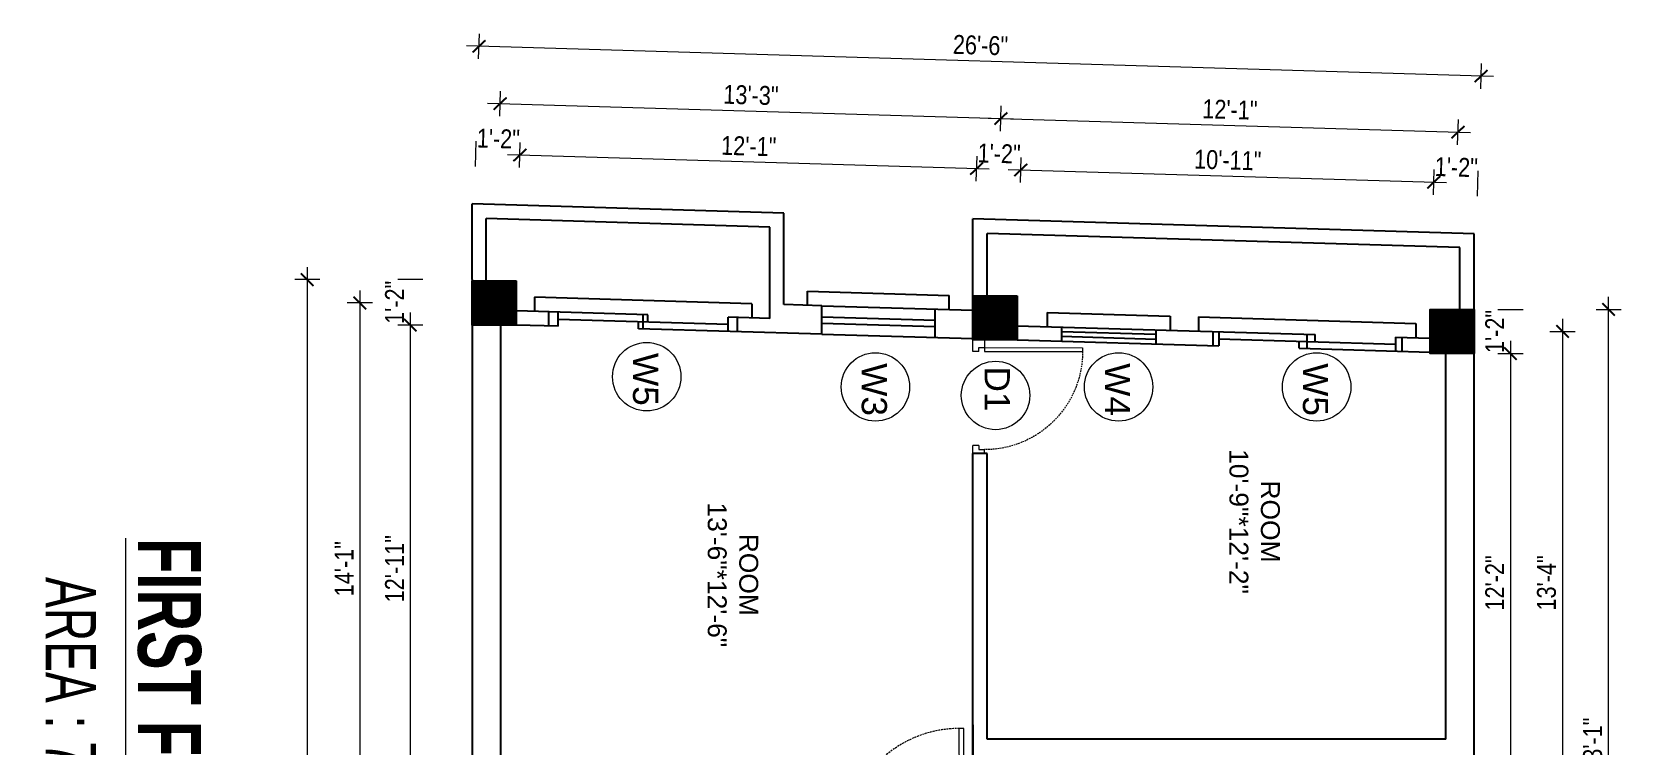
# Model space of a CAD drawing. Header units: inches. Extents: x -9985691 to 3643, y -3270716 to 4788.
# Drawn here: x -4966715 to -4966211, y -3264492 to -3264265 of the extents above; entities that cross this region are included whole.
import ezdxf

# ---------------------------------------------------------------- set-up
doc = ezdxf.new("R2010")
doc.units = ezdxf.units.IN
doc.header["$LTSCALE"] = 2
doc.header["$MEASUREMENT"] = 0
doc.header["$PDMODE"] = 34
doc.linetypes.add('HIDDEN', pattern=[0.375, 0.25, -0.125])
doc.layers.get('0').update_dxf_attribs({"linetype": 'CONTINUOUS'})
doc.layers.get('DEFPOINTS').update_dxf_attribs({"color": 141, "linetype": 'CONTINUOUS'})
doc.layers.add('A-Hatch', color=7, linetype='CONTINUOUS')
for name, color, linetype, lineweight in [('Annotate-Lite.w', 177, 'CONTINUOUS', 9), ('DIM 1-100', 4, 'CONTINUOUS', 13), ('Door-Window.w', 4, 'CONTINUOUS', 15), ('TEXT', 181, 'CONTINUOUS', 25), ('Text-100.w', 254, 'CONTINUOUS', 9)]:
    doc.layers.add(name, color=color, linetype=linetype, lineweight=lineweight)
doc.styles.add('Arial', font='arial.ttf', dxfattribs={"width": 0.8, "height": 12})
doc.styles.add('arial.', font='arial.ttf')
doc.styles.add('gaurav', font='arial.ttf')
doc.styles.get("Standard").update_dxf_attribs({"font": 'ARIALN.TTF'})
doc.dimstyles.new('1 by 96', dxfattribs={"dimtxt": 6, "dimasz": 4, "dimexe": 4, "dimexo": 4, "dimgap": 2, "dimtad": 1, "dimdec": 0, "dimzin": 0, "dimdsep": 46, "dimlunit": 4, "dimtxsty": 'Standard', "dimblk": 'ARCHTICK', "dimcen": 0, "dimdle": 4, "dimadec": 0, "dimazin": 0, "dimtfac": 1, "dimtdec": 0, "dimtix": 1, "dimtofl": 0, "dimtmove": 1, "dimatfit": 3, "dimldrblk": 'ARCHTICK', "dimfxl": 4, "dimfxlon": 1, "dimtolj": 1, "dimtzin": 0, "dimlwd": -1, "dimlwe": -1, "dimarcsym": 0})

# ---------------------------------------------------------------- blocks, each defined once
blk = doc.blocks.new('3-0')
at = {"ltscale": 3}
for p, q in [((11063.05, 10097.68), (11065.97, 10099.9)), ((11063.05, 10097.68), (11064.53, 10095.73)), ((11065.25, 10097.81), (11066.71, 10098.92)), ((11065.99, 10096.84), (11065.25, 10097.81)), ((11065.97, 10099.9), (11066.71, 10098.92)), ((11065.99, 10096.84), (11064.53, 10095.73)), ((11085.5, 10074.13), (11110.32, 10092.96)), ((11111.05, 10091.97), (11110.32, 10092.96)), ((11086.24, 10073.15), (11111.05, 10091.97)), ((11084.04, 10073.02), (11082.57, 10071.91)), ((11082.57, 10071.91), (11084.79, 10068.98)), ((11084.04, 10073.02), (11084.78, 10072.04)), ((11084.78, 10072.04), (11086.24, 10073.15)), ((11086.24, 10073.15), (11085.5, 10074.13)), ((11087.72, 10071.2), (11086.24, 10073.15)), ((11084.79, 10068.98), (11087.72, 10071.2))]:
    blk.add_line(p, q, dxfattribs=at)
at = {"layer": 'Door-Window.w', "color": 9, "linetype": 'HIDDEN', "lineweight": 18}
blk.add_arc((11085.5, 10074.13), 31.16, 37.1906, 127.1465, dxfattribs=at)
blk = doc.blocks.new('*D1070')
at = {"layer": 'DEFPOINTS', "color": 0, "ltscale": 0.5, "transparency": 16777216}
for p in [(-4966257.57, -3264353.27), (-4966257.57, -3264367.27), (-4966246.03, -3264367.27)]:
    blk.add_point(p, dxfattribs=at)
at = {"layer": 'DIM 1-100', "color": 0, "ltscale": 0.5, "transparency": 16777216}
for p, q in [((-4966250.03, -3264353.27), (-4966242.03, -3264353.27)), ((-4966250.03, -3264367.27), (-4966242.03, -3264367.27))]:
    blk.add_line(p, q, dxfattribs=at)
at = {"layer": 'DIM 1-100', "color": 0, "ltscale": 0.5, "transparency": 16777216, "insert": (-4966251.04, -3264360.27), "char_height": 6, "attachment_point": 5, "rotation": 90}
blk.add_mtext('\\A1;1\'-2"', dxfattribs=at)
blk = doc.blocks.new('_ArchTick')
at = {"color": 0, "linetype": 'ByBlock', "const_width": 0.15}
blk.add_lwpolyline([(-0.5, -0.5), (0.5, 0.5)], dxfattribs=at)
blk = doc.blocks.new('*D1071')
at = {"layer": 'DEFPOINTS', "color": 0, "ltscale": 0.5, "transparency": 16777216}
for p in [(-4966257.57, -3264367.27), (-4966257.57, -3264512.91), (-4966246.03, -3264512.91)]:
    blk.add_point(p, dxfattribs=at)
at = {"layer": 'DIM 1-100', "color": 0, "ltscale": 0.5, "transparency": 16777216}
for p, q in [((-4966246.03, -3264363.27), (-4966246.03, -3264516.91)), ((-4966250.03, -3264367.27), (-4966242.03, -3264367.27)), ((-4966250.03, -3264512.91), (-4966242.03, -3264512.91))]:
    blk.add_line(p, q, dxfattribs=at)
at = {"layer": 'DIM 1-100', "color": 0, "ltscale": 0.5, "transparency": 16777216, "xscale": 4, "yscale": 4, "zscale": 4}
for p, rotation in [((-4966246.03, -3264367.27), 90), ((-4966246.03, -3264512.91), 270)]:
    blk.add_blockref('_ArchTick', p, dxfattribs=dict(at, rotation=rotation))
at = {"layer": 'DIM 1-100', "color": 0, "ltscale": 0.5, "transparency": 16777216, "insert": (-4966251.04, -3264440.09), "char_height": 6, "attachment_point": 5, "rotation": 90}
blk.add_mtext('\\A1;12\'-2"', dxfattribs=at)
blk = doc.blocks.new('*D1077')
at = {"layer": 'DEFPOINTS', "color": 0, "ltscale": 0.5, "transparency": 16777216}
for p in [(-4966264.57, -3264360.27), (-4966264.57, -3264519.91), (-4966229.51, -3264519.91)]:
    blk.add_point(p, dxfattribs=at)
at = {"layer": 'DIM 1-100', "color": 0, "ltscale": 0.5, "transparency": 16777216}
for p, q in [((-4966229.51, -3264356.27), (-4966229.51, -3264523.91)), ((-4966233.51, -3264360.27), (-4966225.51, -3264360.27)), ((-4966233.51, -3264519.91), (-4966225.51, -3264519.91))]:
    blk.add_line(p, q, dxfattribs=at)
at = {"layer": 'DIM 1-100', "color": 0, "ltscale": 0.5, "transparency": 16777216, "xscale": 4, "yscale": 4, "zscale": 4}
for p, rotation in [((-4966229.51, -3264360.27), 90), ((-4966229.51, -3264519.91), 270)]:
    blk.add_blockref('_ArchTick', p, dxfattribs=dict(at, rotation=rotation))
at = {"layer": 'DIM 1-100', "color": 0, "ltscale": 0.5, "transparency": 16777216, "insert": (-4966234.57, -3264440.09), "char_height": 6, "attachment_point": 5, "rotation": 90}
blk.add_mtext('\\A1;13\'-4"', dxfattribs=at)
blk = doc.blocks.new('*D1080')
at = {"layer": 'DEFPOINTS', "color": 0, "ltscale": 0.5, "transparency": 16777216}
for p in [(-4966257.57, -3264353.27), (-4966214.87, -3264353.27), (-4966257.57, -3264629.91)]:
    blk.add_point(p, dxfattribs=at)
at = {"layer": 'DIM 1-100', "color": 0, "ltscale": 0.5, "transparency": 16777216}
for p, q in [((-4966218.87, -3264353.27), (-4966210.87, -3264353.27)), ((-4966214.87, -3264633.91), (-4966214.87, -3264349.27)), ((-4966218.87, -3264629.91), (-4966210.87, -3264629.91))]:
    blk.add_line(p, q, dxfattribs=at)
at = {"layer": 'DIM 1-100', "color": 0, "ltscale": 0.5, "transparency": 16777216, "xscale": 4, "yscale": 4, "zscale": 4}
for p, rotation in [((-4966214.87, -3264353.27), 90), ((-4966214.87, -3264629.91), 270)]:
    blk.add_blockref('_ArchTick', p, dxfattribs=dict(at, rotation=rotation))
at = {"layer": 'DIM 1-100', "color": 0, "ltscale": 0.5, "transparency": 16777216, "insert": (-4966219.93, -3264491.59), "char_height": 6, "attachment_point": 5, "rotation": 90}
blk.add_mtext('\\A1;23\'-1"', dxfattribs=at)
blk = doc.blocks.new('*D1082')
at = {"layer": 'DEFPOINTS', "color": 0, "ltscale": 0.5, "transparency": 16777216}
for p in [(-4966401.51, -3264309), (-4966416.69, -3264348.54), (-4966402.69, -3264348.96)]:
    blk.add_point(p, dxfattribs=at)
at = {"layer": 'DIM 1-100', "color": 0, "ltscale": 0.5, "transparency": 16777216}
for p, q in [((-4966415.62, -3264312.58), (-4966415.39, -3264304.59)), ((-4966401.62, -3264313), (-4966401.39, -3264305))]:
    blk.add_line(p, q, dxfattribs=at)
at = {"layer": 'DIM 1-100', "color": 0, "ltscale": 0.5, "transparency": 16777216, "insert": (-4966408.36, -3264303.78), "char_height": 6, "attachment_point": 5, "rotation": 358.2969}
blk.add_mtext('\\A1;1\'-2"', dxfattribs=at)
blk = doc.blocks.new('*D1083')
at = {"layer": 'DEFPOINTS', "color": 0, "ltscale": 0.5, "transparency": 16777216}
for p in [(-4966560.51, -3264304.27), (-4966561.69, -3264344.23), (-4966416.69, -3264348.54)]:
    blk.add_point(p, dxfattribs=at)
at = {"layer": 'DIM 1-100', "color": 0, "ltscale": 0.5, "transparency": 16777216}
for p, q in [((-4966560.62, -3264308.27), (-4966560.39, -3264300.27)), ((-4966411.51, -3264308.7), (-4966564.5, -3264304.15)), ((-4966415.62, -3264312.58), (-4966415.39, -3264304.59))]:
    blk.add_line(p, q, dxfattribs=at)
at = {"layer": 'DIM 1-100', "color": 0, "ltscale": 0.5, "transparency": 16777216, "xscale": 4, "yscale": 4, "zscale": 4}
for p, rotation in [((-4966560.51, -3264304.27), 178.2968649486778), ((-4966415.51, -3264308.58), 358.2968649486778)]:
    blk.add_blockref('_ArchTick', p, dxfattribs=dict(at, rotation=rotation))
at = {"layer": 'DIM 1-100', "color": 0, "ltscale": 0.5, "transparency": 16777216, "insert": (-4966487.86, -3264301.42), "char_height": 6, "attachment_point": 5, "rotation": 358.2969}
blk.add_mtext('\\A1;12\'-1"', dxfattribs=at)
blk = doc.blocks.new('*D1084')
at = {"layer": 'DEFPOINTS', "color": 0, "ltscale": 0.5, "transparency": 16777216}
for p in [(-4966574.51, -3264303.86), (-4966575.69, -3264343.81), (-4966561.69, -3264344.23)]:
    blk.add_point(p, dxfattribs=at)
at = {"layer": 'DIM 1-100', "color": 0, "ltscale": 0.5, "transparency": 16777216}
for p, q in [((-4966574.62, -3264307.85), (-4966574.39, -3264299.86)), ((-4966560.62, -3264308.27), (-4966560.39, -3264300.27))]:
    blk.add_line(p, q, dxfattribs=at)
at = {"layer": 'DIM 1-100', "color": 0, "ltscale": 0.5, "transparency": 16777216, "insert": (-4966567.36, -3264299.05), "char_height": 6, "attachment_point": 5, "rotation": 358.2969}
blk.add_mtext('\\A1;1\'-2"', dxfattribs=at)
blk = doc.blocks.new('*D1085')
at = {"layer": 'DEFPOINTS', "color": 0, "ltscale": 0.5, "transparency": 16777216}
for p in [(-4966270.37, -3264312.9), (-4966402.69, -3264348.96), (-4966271.57, -3264353.27)]:
    blk.add_point(p, dxfattribs=at)
at = {"layer": 'DIM 1-100', "color": 0, "ltscale": 0.5, "transparency": 16777216}
for p, q in [((-4966401.62, -3264313), (-4966401.39, -3264305)), ((-4966405.5, -3264308.88), (-4966266.37, -3264313.02)), ((-4966270.49, -3264316.9), (-4966270.25, -3264308.9))]:
    blk.add_line(p, q, dxfattribs=at)
at = {"layer": 'DIM 1-100', "color": 0, "ltscale": 0.5, "transparency": 16777216, "xscale": 4, "yscale": 4, "zscale": 4}
for p, rotation in [((-4966401.51, -3264309), 178.2968649486778), ((-4966270.37, -3264312.9), 358.2968649486778)]:
    blk.add_blockref('_ArchTick', p, dxfattribs=dict(at, rotation=rotation))
at = {"layer": 'DIM 1-100', "color": 0, "ltscale": 0.5, "transparency": 16777216, "insert": (-4966335.79, -3264305.89), "char_height": 6, "attachment_point": 5, "rotation": 358.2969}
blk.add_mtext('\\A1;10\'-11"', dxfattribs=at)
blk = doc.blocks.new('*D1086')
at = {"layer": 'DEFPOINTS', "color": 0, "ltscale": 0.5, "transparency": 16777216}
for p in [(-4966256.38, -3264313.32), (-4966271.57, -3264353.27), (-4966257.57, -3264353.27)]:
    blk.add_point(p, dxfattribs=at)
at = {"layer": 'DIM 1-100', "color": 0, "ltscale": 0.5, "transparency": 16777216}
for p, q in [((-4966270.49, -3264316.9), (-4966270.25, -3264308.9)), ((-4966256.5, -3264317.31), (-4966256.26, -3264309.32))]:
    blk.add_line(p, q, dxfattribs=at)
at = {"layer": 'DIM 1-100', "color": 0, "ltscale": 0.5, "transparency": 16777216, "insert": (-4966263.22, -3264308.1), "char_height": 6, "attachment_point": 5, "rotation": 358.2969}
blk.add_mtext('\\A1;1\'-2"', dxfattribs=at)
blk = doc.blocks.new('*D1087')
at = {"layer": 'DEFPOINTS', "color": 0, "ltscale": 0.5, "transparency": 16777216}
for p in [(-4966407.81, -3264292.67), (-4966568.69, -3264351.23), (-4966409.69, -3264355.96)]:
    blk.add_point(p, dxfattribs=at)
at = {"layer": 'DIM 1-100', "color": 0, "ltscale": 0.5, "transparency": 16777216}
for p, q in [((-4966570.81, -3264287.83), (-4966403.81, -3264292.79)), ((-4966566.93, -3264291.95), (-4966566.69, -3264283.95)), ((-4966407.93, -3264296.67), (-4966407.69, -3264288.68))]:
    blk.add_line(p, q, dxfattribs=at)
at = {"layer": 'DIM 1-100', "color": 0, "ltscale": 0.5, "transparency": 16777216, "xscale": 4, "yscale": 4, "zscale": 4}
for p, rotation in [((-4966566.81, -3264287.95), 178.2968649667786), ((-4966407.81, -3264292.67), 358.2968649667786)]:
    blk.add_blockref('_ArchTick', p, dxfattribs=dict(at, rotation=rotation))
at = {"layer": 'DIM 1-100', "color": 0, "ltscale": 0.5, "transparency": 16777216, "insert": (-4966487.16, -3264285.25), "char_height": 6, "attachment_point": 5, "rotation": 358.2969}
blk.add_mtext('\\A1;13\'-3"', dxfattribs=at)
blk = doc.blocks.new('*D1088')
at = {"layer": 'DEFPOINTS', "color": 0, "ltscale": 0.5, "transparency": 16777216}
for p in [(-4966262.69, -3264296.99), (-4966409.69, -3264355.96), (-4966264.57, -3264360.27)]:
    blk.add_point(p, dxfattribs=at)
at = {"layer": 'DIM 1-100', "color": 0, "ltscale": 0.5, "transparency": 16777216}
for p, q in [((-4966411.81, -3264292.56), (-4966258.69, -3264297.11)), ((-4966407.93, -3264296.67), (-4966407.69, -3264288.68)), ((-4966262.8, -3264300.99), (-4966262.57, -3264292.99))]:
    blk.add_line(p, q, dxfattribs=at)
at = {"layer": 'DIM 1-100', "color": 0, "ltscale": 0.5, "transparency": 16777216, "xscale": 4, "yscale": 4, "zscale": 4}
for p, rotation in [((-4966407.81, -3264292.67), 178.2968649486778), ((-4966262.69, -3264296.99), 358.2968649486778)]:
    blk.add_blockref('_ArchTick', p, dxfattribs=dict(at, rotation=rotation))
at = {"layer": 'DIM 1-100', "color": 0, "ltscale": 0.5, "transparency": 16777216, "insert": (-4966335.1, -3264289.82), "char_height": 6, "attachment_point": 5, "rotation": 358.2969}
blk.add_mtext('\\A1;12\'-1"', dxfattribs=at)
blk = doc.blocks.new('*D1089')
at = {"layer": 'DEFPOINTS', "color": 0, "ltscale": 0.5, "transparency": 16777216}
for p in [(-4966573.49, -3264269.75), (-4966575.69, -3264343.81), (-4966257.57, -3264353.27)]:
    blk.add_point(p, dxfattribs=at)
at = {"layer": 'DIM 1-100', "color": 0, "ltscale": 0.5, "transparency": 16777216}
for p, q in [((-4966573.61, -3264273.74), (-4966573.37, -3264265.75)), ((-4966251.37, -3264279.32), (-4966577.49, -3264269.63)), ((-4966255.48, -3264283.2), (-4966255.25, -3264275.21))]:
    blk.add_line(p, q, dxfattribs=at)
at = {"layer": 'DIM 1-100', "color": 0, "ltscale": 0.5, "transparency": 16777216, "xscale": 4, "yscale": 4, "zscale": 4}
for p, rotation in [((-4966573.49, -3264269.75), 178.2968649667986), ((-4966255.36, -3264279.21), 358.2968649667986)]:
    blk.add_blockref('_ArchTick', p, dxfattribs=dict(at, rotation=rotation))
at = {"layer": 'DIM 1-100', "color": 0, "ltscale": 0.5, "transparency": 16777216, "insert": (-4966414.28, -3264269.42), "char_height": 6, "attachment_point": 5, "rotation": 358.2969}
blk.add_mtext('\\A1;26\'-6"', dxfattribs=at)
blk = doc.blocks.new('*D1090')
at = {"layer": 'DEFPOINTS', "color": 0, "ltscale": 0.5, "transparency": 16777216}
for p in [(-4966575.69, -3264343.81), (-4966595.32, -3264358.23), (-4966575.69, -3264358.23)]:
    blk.add_point(p, dxfattribs=at)
at = {"layer": 'DIM 1-100', "color": 0, "ltscale": 0.5, "transparency": 16777216}
for p, q in [((-4966591.32, -3264343.81), (-4966599.32, -3264343.81)), ((-4966591.32, -3264358.23), (-4966599.32, -3264358.23))]:
    blk.add_line(p, q, dxfattribs=at)
at = {"layer": 'DIM 1-100', "color": 0, "ltscale": 0.5, "transparency": 16777216, "insert": (-4966600.33, -3264351.02), "char_height": 6, "attachment_point": 5, "rotation": 90}
blk.add_mtext('\\A1;1\'-2"', dxfattribs=at)
blk = doc.blocks.new('*D1091')
at = {"layer": 'DEFPOINTS', "color": 0, "ltscale": 0.5, "transparency": 16777216}
for p in [(-4966575.69, -3264358.23), (-4966595.32, -3264512.91), (-4966575.69, -3264512.91)]:
    blk.add_point(p, dxfattribs=at)
at = {"layer": 'DIM 1-100', "color": 0, "ltscale": 0.5, "transparency": 16777216}
for p, q in [((-4966591.32, -3264358.23), (-4966599.32, -3264358.23)), ((-4966595.32, -3264354.23), (-4966595.32, -3264516.91)), ((-4966591.32, -3264512.91), (-4966599.32, -3264512.91))]:
    blk.add_line(p, q, dxfattribs=at)
at = {"layer": 'DIM 1-100', "color": 0, "ltscale": 0.5, "transparency": 16777216, "xscale": 4, "yscale": 4, "zscale": 4}
for p, rotation in [((-4966595.32, -3264358.23), 90), ((-4966595.32, -3264512.91), 270)]:
    blk.add_blockref('_ArchTick', p, dxfattribs=dict(at, rotation=rotation))
at = {"layer": 'DIM 1-100', "color": 0, "ltscale": 0.5, "transparency": 16777216, "insert": (-4966600.33, -3264435.57), "char_height": 6, "attachment_point": 5, "rotation": 90}
blk.add_mtext('\\A1;12\'-11"', dxfattribs=at)
blk = doc.blocks.new('*D1095')
at = {"layer": 'DEFPOINTS', "color": 0, "ltscale": 0.5, "transparency": 16777216}
for p in [(-4966568.69, -3264351.23), (-4966611.33, -3264519.91), (-4966568.69, -3264519.91)]:
    blk.add_point(p, dxfattribs=at)
at = {"layer": 'DIM 1-100', "color": 0, "ltscale": 0.5, "transparency": 16777216}
for p, q in [((-4966611.33, -3264347.23), (-4966611.33, -3264523.91)), ((-4966607.33, -3264351.23), (-4966615.33, -3264351.23)), ((-4966607.33, -3264519.91), (-4966615.33, -3264519.91))]:
    blk.add_line(p, q, dxfattribs=at)
at = {"layer": 'DIM 1-100', "color": 0, "ltscale": 0.5, "transparency": 16777216, "xscale": 4, "yscale": 4, "zscale": 4}
for p, rotation in [((-4966611.33, -3264351.23), 90), ((-4966611.33, -3264519.91), 270)]:
    blk.add_blockref('_ArchTick', p, dxfattribs=dict(at, rotation=rotation))
at = {"layer": 'DIM 1-100', "color": 0, "ltscale": 0.5, "transparency": 16777216, "insert": (-4966616.34, -3264435.57), "char_height": 6, "attachment_point": 5, "rotation": 90}
blk.add_mtext('\\A1;14\'-1"', dxfattribs=at)
blk = doc.blocks.new('*D1097')
at = {"layer": 'DEFPOINTS', "color": 0, "ltscale": 0.5, "transparency": 16777216}
for p in [(-4966575.69, -3264343.81), (-4966628.02, -3264693.27), (-4966575.69, -3264693.27)]:
    blk.add_point(p, dxfattribs=at)
at = {"layer": 'DIM 1-100', "color": 0, "ltscale": 0.5, "transparency": 16777216}
for p, q in [((-4966624.02, -3264343.81), (-4966632.02, -3264343.81)), ((-4966628.02, -3264339.81), (-4966628.02, -3264697.27)), ((-4966624.02, -3264693.27), (-4966632.02, -3264693.27))]:
    blk.add_line(p, q, dxfattribs=at)
at = {"layer": 'DIM 1-100', "color": 0, "ltscale": 0.5, "transparency": 16777216, "xscale": 4, "yscale": 4, "zscale": 4}
for p, rotation in [((-4966628.02, -3264343.81), 90), ((-4966628.02, -3264693.27), 270)]:
    blk.add_blockref('_ArchTick', p, dxfattribs=dict(at, rotation=rotation))
at = {"layer": 'DIM 1-100', "color": 0, "ltscale": 0.5, "transparency": 16777216, "insert": (-4966633.08, -3264518.54), "char_height": 6, "attachment_point": 5, "rotation": 90}
blk.add_mtext('\\A1;29\'-1"', dxfattribs=at)

msp = doc.modelspace()

# ---------------------------------------------------------------- hatches: boundary and pattern name
at = {"layer": 'A-Hatch', "ltscale": 0.5}
h = msp.add_hatch(dxfattribs=at)
h.set_pattern_fill('ANSI31', color=256, angle=270)
h.set_pattern_definition([(315, (-1701890.36405, -8239453.10822), (0.0883883476483, 0.0883883476483), [])])
h.paths.add_polyline_path([(-4966561.69, -3264358.23), (-4966561.69, -3264344.23), (-4966575.69, -3264344.23), (-4966575.69, -3264358.23)])
h = msp.add_hatch(dxfattribs=at)
h.set_pattern_fill('ANSI31', color=256, angle=270)
h.set_pattern_definition([(315, (-1701731.36405, -8239457.83593), (0.0883883476483, 0.0883883476483), [])])
h.paths.add_polyline_path([(-4966402.69, -3264362.96), (-4966402.69, -3264348.96), (-4966416.69, -3264348.96), (-4966416.69, -3264362.96)])
h = msp.add_hatch(dxfattribs=at)
h.set_pattern_fill('ANSI31', color=256, angle=270)
h.set_pattern_definition([(315, (-1701586.2371, -8239462.15115), (0.0883883476483, 0.0883883476483), [])])
h.paths.add_polyline_path([(-4966257.57, -3264367.27), (-4966257.57, -3264353.27), (-4966271.57, -3264353.27), (-4966271.57, -3264367.27)])

# ---------------------------------------------------------------- linework, layer by layer
at = {"ltscale": 0.5}
for p, q in [((-4966476.69, -3264322.75), (-4966575.69, -3264319.8)), ((-4966575.69, -3264343.81), (-4966575.69, -3264319.8)), ((-4966476.69, -3264351.75), (-4966476.69, -3264322.75)), ((-4966481.19, -3264327.12), (-4966571.19, -3264324.44)), ((-4966571.19, -3264344.23), (-4966571.19, -3264324.44)), ((-4966481.19, -3264356.12), (-4966481.19, -3264327.12)), ((-4966257.57, -3264329.26), (-4966416.69, -3264324.53)), ((-4966416.69, -3264348.96), (-4966416.69, -3264324.53)), ((-4966262.07, -3264333.63), (-4966412.19, -3264329.17)), ((-4966412.19, -3264348.96), (-4966412.19, -3264329.17)), ((-4966262.07, -3264353.27), (-4966262.07, -3264333.63)), ((-4966257.57, -3264353.27), (-4966257.57, -3264329.26)), ((-4966575.69, -3264343.81), (-4966575.69, -3264693.27)), ((-4966469.19, -3264347.48), (-4966424.19, -3264348.81)), ((-4966469.19, -3264351.98), (-4966469.19, -3264347.48)), ((-4966424.19, -3264353.32), (-4966424.19, -3264348.81)), ((-4966519.88, -3264354.97), (-4966561.56, -3264353.73)), ((-4966486.88, -3264351.45), (-4966555.88, -3264349.4)), ((-4966555.88, -3264349.4), (-4966555.88, -3264353.9)), ((-4966551.38, -3264358.54), (-4966551.38, -3264354.04)), ((-4966548.38, -3264358.63), (-4966548.38, -3264354.13)), ((-4966486.88, -3264351.45), (-4966486.88, -3264355.95)), ((-4966464.69, -3264352.11), (-4966476.69, -3264351.75)), ((-4966464.69, -3264352.11), (-4966416.69, -3264353.54)), ((-4966464.69, -3264361.12), (-4966464.69, -3264352.11)), ((-4966428.69, -3264362.19), (-4966428.69, -3264353.18)), ((-4966257.57, -3264647.91), (-4966257.57, -3264353.27)), ((-4966566.69, -3264358.23), (-4966566.69, -3264512.91)), ((-4966548.38, -3264358.63), (-4966561.69, -3264358.23)), ((-4966548.38, -3264356.38), (-4966494.38, -3264357.98)), ((-4966522.88, -3264359.39), (-4966522.88, -3264357.13)), ((-4966521.38, -3264359.43), (-4966521.38, -3264354.93)), ((-4966519.88, -3264357.22), (-4966519.88, -3264354.97)), ((-4966481.19, -3264356.12), (-4966494.38, -3264355.73)), ((-4966494.38, -3264360.23), (-4966494.38, -3264355.73)), ((-4966491.38, -3264360.32), (-4966491.38, -3264355.82)), ((-4966464.69, -3264355.61), (-4966428.69, -3264356.68)), ((-4966464.69, -3264357.61), (-4966428.69, -3264358.68)), ((-4966402.69, -3264358.46), (-4966308.07, -3264361.27)), ((-4966393.07, -3264354.24), (-4966354.07, -3264355.4)), ((-4966393.07, -3264354.24), (-4966393.07, -3264358.74)), ((-4966388.57, -3264358.88), (-4966388.57, -3264363.38)), ((-4966354.07, -3264355.4), (-4966354.07, -3264359.9)), ((-4966345.07, -3264355.67), (-4966276.07, -3264357.72)), ((-4966345.07, -3264355.67), (-4966345.07, -3264360.17)), ((-4966276.07, -3264357.72), (-4966276.07, -3264362.22)), ((-4966464.69, -3264361.12), (-4966522.88, -3264359.39)), ((-4966464.69, -3264361.12), (-4966416.69, -3264362.54)), ((-4966402.69, -3264362.96), (-4966338.57, -3264364.87)), ((-4966358.57, -3264361.27), (-4966388.57, -3264360.38)), ((-4966358.57, -3264362.77), (-4966388.57, -3264361.88)), ((-4966358.57, -3264359.77), (-4966358.57, -3264364.27)), ((-4966340.57, -3264360.3), (-4966340.57, -3264364.81)), ((-4966338.57, -3264360.36), (-4966338.57, -3264364.87)), ((-4966338.57, -3264362.61), (-4966282.57, -3264364.28)), ((-4966313.07, -3264365.62), (-4966313.07, -3264363.37)), ((-4966310.57, -3264365.7), (-4966310.57, -3264361.2)), ((-4966308.07, -3264363.52), (-4966308.07, -3264361.27)), ((-4966282.57, -3264362.03), (-4966271.57, -3264362.36)), ((-4966282.57, -3264362.03), (-4966282.57, -3264366.53)), ((-4966280.57, -3264362.09), (-4966280.57, -3264366.59)), ((-4966271.57, -3264362.36), (-4966271.57, -3264366.86)), ((-4966313.07, -3264365.62), (-4966271.57, -3264366.86)), ((-4966266.57, -3264489.67), (-4966266.57, -3264367.27)), ((-4966416.69, -3264504.08), (-4966416.69, -3264398.96)), ((-4966412.19, -3264398.96), (-4966416.69, -3264398.96)), ((-4966412.19, -3264489.67), (-4966412.19, -3264398.96)), ((-4966416.69, -3264485.17), (-4966416.69, -3264579.91)), ((-4966266.57, -3264489.67), (-4966412.19, -3264489.67))]:
    msp.add_line(p, q, dxfattribs=at)
for points in [[(-4966561.69, -3264344.23), (-4966561.69, -3264358.23), (-4966575.69, -3264358.23), (-4966575.69, -3264344.23)], [(-4966402.69, -3264348.96), (-4966402.69, -3264362.96), (-4966416.69, -3264362.96), (-4966416.69, -3264348.96)], [(-4966257.57, -3264353.27), (-4966257.57, -3264367.27), (-4966271.57, -3264367.27), (-4966271.57, -3264353.27)]]:
    msp.add_lwpolyline(points, close=True, dxfattribs=at)
at = {"layer": 'Annotate-Lite.w', "ltscale": 0.005}
for centre in [(-4966520.26, -3264374.62), (-4966447.64, -3264377.88), (-4966370.44, -3264377.88), (-4966307.56, -3264377.88), (-4966409.51, -3264380.58)]:
    msp.add_circle(centre, 10.86, dxfattribs=at)

# ---------------------------------------------------------------- block references
at = {"layer": 'Door-Window.w', "linetype": 'ByBlock'}
for p, xscale, yscale, zscale, rotation in [((-4981329.54, -3263032.46), -0.9997907823099138, 0.9997907820742985, 0.9997907822730241, 217.1524242959098), ((-4964864.45, -3281925.23), 1.166422579283982, 1.166422579009098, 1.166422579240944, 52.84757570260062)]:
    msp.add_blockref('3-0', p, dxfattribs=dict(at, xscale=xscale, yscale=yscale, zscale=zscale, rotation=rotation))

# ---------------------------------------------------------------- texts
at = {"layer": 'Annotate-Lite.w', "ltscale": 0.005, "char_height": 8, "style": 'gaurav'}
for s, insert, attachment_point, rotation in [('W5', (-4966516.61, -3264367.08), 1, 270), ('W3', (-4966443.99, -3264370.33), 1, 270), ('D1', (-4966404.96, -3264385.67), 3, 269.9618), ('W4', (-4966366.79, -3264370.33), 1, 270), ('W5', (-4966303.91, -3264370.33), 1, 270)]:
    msp.add_mtext_dynamic_manual_height_columns(s, width=8, gutter_width=100, heights=[0], dxfattribs=dict(at, insert=insert, attachment_point=attachment_point, rotation=rotation))
at = {"layer": 'TEXT', "lineweight": -2, "char_height": 6, "attachment_point": 5, "rotation": 270, "style": 'arial.'}
for s, insert in [('ROOM\\P10\'-9"*12\'-2"', (-4966327.29, -3264420.59)), ('ROOM\\P13\'-6"*12\'-6"', (-4966492.91, -3264437.51))]:
    msp.add_mtext_dynamic_manual_height_columns(s, width=45.7314, gutter_width=30, heights=[0], dxfattribs=dict(at, insert=insert))
at = {"layer": 'Text-100.w', "insert": (-4966661.75, -3264514.41), "char_height": 20, "width": 569.1024, "attachment_point": 2, "rotation": 270, "style": 'Arial'}
msp.add_mtext('\\A1;{\\fArial Narrow|b1|i0|c0|p34;\\LFIRST FLOOR PLAN\\P\\fArial Narrow|b0|i0|c0|p34;\\H0.8x;\\lAREA : 737.88 SQ. FT.\\H1.02306x; }', dxfattribs=at)

# ---------------------------------------------------------------- dimensions: what is measured, and where the dimension line sits
at = {"layer": 'DIM 1-100', "ltscale": 0.5}
for p1, p2, distance, picture, middle in [((-4966257.57, -3264353.27), (-4966575.69, -3264343.81), -74.1, '*D1089', (-4966414.28, -3264269.42)), ((-4966568.69, -3264351.23), (-4966409.69, -3264355.96), 63.31, '*D1087', (-4966487.16, -3264285.25)), ((-4966416.69, -3264348.54), (-4966402.69, -3264348.96), 39.98, '*D1082', (-4966408.36, -3264303.78))]:
    dim = msp.add_aligned_dim(p1=p1, p2=p2, distance=distance, dimstyle='1 by 96', dxfattribs=at)
    dim.commit()
    dim.dimension.update_dxf_attribs({"geometry": picture, "text_midpoint": middle})
for base, p1, p2, angle, picture, middle in [((-4966262.69, -3264296.99), (-4966409.69, -3264355.96), (-4966264.57, -3264360.27), 178.2969, '*D1088', (-4966335.1, -3264289.82)), ((-4966574.51, -3264303.86), (-4966561.69, -3264344.23), (-4966575.69, -3264343.81), 178.2969, '*D1084', (-4966567.36, -3264299.05)), ((-4966560.51, -3264304.27), (-4966416.69, -3264348.54), (-4966561.69, -3264344.23), 178.2969, '*D1083', (-4966487.86, -3264301.42)), ((-4966270.37, -3264312.9), (-4966402.69, -3264348.96), (-4966271.57, -3264353.27), 178.2969, '*D1085', (-4966335.79, -3264305.89)), ((-4966256.38, -3264313.32), (-4966271.57, -3264353.27), (-4966257.57, -3264353.27), 178.2969, '*D1086', (-4966263.22, -3264308.1)), ((-4966628.02, -3264693.27), (-4966575.69, -3264343.81), (-4966575.69, -3264693.27), 270, '*D1097', (-4966633.08, -3264518.54)), ((-4966595.32, -3264358.23), (-4966575.69, -3264343.81), (-4966575.69, -3264358.23), 270, '*D1090', (-4966600.33, -3264351.02)), ((-4966611.33, -3264519.91), (-4966568.69, -3264351.23), (-4966568.69, -3264519.91), 270, '*D1095', (-4966616.34, -3264435.57)), ((-4966214.87, -3264353.27), (-4966257.57, -3264629.91), (-4966257.57, -3264353.27), 270, '*D1080', (-4966219.93, -3264491.59)), ((-4966246.03, -3264367.27), (-4966257.57, -3264353.27), (-4966257.57, -3264367.27), 270, '*D1070', (-4966251.04, -3264360.27)), ((-4966595.32, -3264512.91), (-4966575.69, -3264358.23), (-4966575.69, -3264512.91), 270, '*D1091', (-4966600.33, -3264435.57)), ((-4966229.51, -3264519.91), (-4966264.57, -3264360.27), (-4966264.57, -3264519.91), 270, '*D1077', (-4966234.57, -3264440.09)), ((-4966246.03, -3264512.91), (-4966257.57, -3264367.27), (-4966257.57, -3264512.91), 270, '*D1071', (-4966251.04, -3264440.09))]:
    dim = msp.add_linear_dim(base=base, p1=p1, p2=p2, angle=angle, dimstyle='1 by 96', dxfattribs=at)
    dim.commit()
    dim.dimension.update_dxf_attribs({"geometry": picture, "text_midpoint": middle})

doc.saveas('drawing.dxf')
